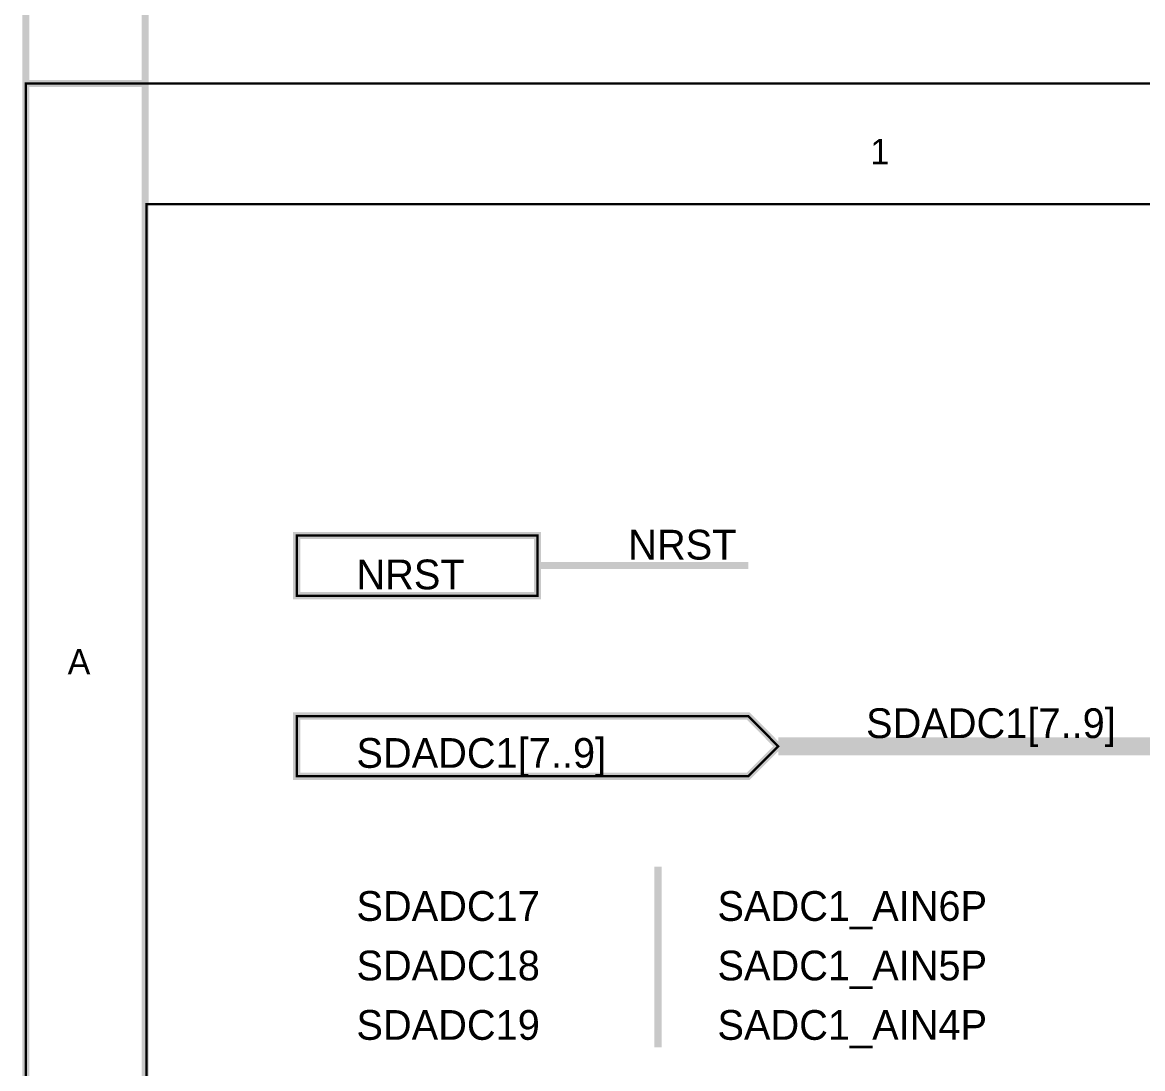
# Model space of a CAD drawing. Header units: inches. Extents: x 0 to 17, y 0 to 11.7.
# Drawn here: x -0.005 to 1.856, y 5.965 to 7.702 of the extents above; entities that cross this region are included whole.
import ezdxf

# ---------------------------------------------------------------- set-up
doc = ezdxf.new("R2010")
doc.units = ezdxf.units.IN
doc.header["$MEASUREMENT"] = 0
doc.layers.add('Sheet', color=255, linetype='Continuous')

msp = doc.modelspace()

# ---------------------------------------------------------------- linework, layer by layer
at = {"layer": 'Sheet'}
for points in [[(0.0013, 0.0013, 0.0118, 0.0118, 0), (0.0013, 11.6929, 0.0118, 0.0118, 0)], [(0.1993, 0.1976, 0.0118, 0.0118, 0), (0.1993, 11.4948, 0.0118, 0.0118, 0)], [(0.0013, 7.6, 0.0118, 0.0118, 0), (0.2015, 7.6, 0.0118, 0.0118, 0)], [(0.851, 6.8, 0.0118, 0.0118, 0), (1.2012, 6.8, 0.0118, 0.0118, 0)], [(2.151, 6.0996, 0.0295, 0.0295, 0), (2.151, 6.2998, 0.0295, 0.0295, 0), (1.9508, 6.4996, 0.0295, 0.0295, 0), (1.251, 6.4996, 0.0295, 0.0295, 0)], [(1.0512, 6.2998, 0.0118, 0.0118, 0), (1.0512, 5.9999, 0.0118, 0.0118, 0)]]:
    msp.add_lwpolyline(points, format="xyseb", dxfattribs=at)
for points in [[(0.0013, 7.6, 0.0039, 0.0039, 0), (0.0013, 0, 0.0039, 0.0039, 0), (11.4991, 0, 0.0039, 0.0039, 0), (11.4991, 7.6, 0.0039, 0.0039, 0), (0.0013, 7.6, 0.0039, 0.0039, 0), (0.0013, 7.6, 0.0039, 0.0039, 0)], [(0.2015, 7.3998, 0.0039, 0.0039, 0), (0.2015, 0.1998, 0.0039, 0.0039, 0), (11.2989, 0.1998, 0.0039, 0.0039, 0), (11.2989, 7.3998, 0.0039, 0.0039, 0), (0.2015, 7.3998, 0.0039, 0.0039, 0), (0.2015, 7.3998, 0.0039, 0.0039, 0)], [(0.4511, 6.7497, 0.0118, 0.0118, 0), (0.4511, 6.8498, 0.0118, 0.0118, 0), (0.851, 6.8498, 0.0118, 0.0118, 0), (0.851, 6.7497, 0.0118, 0.0118, 0), (0.4511, 6.7497, 0.0118, 0.0118, 0)], [(0.4511, 6.8498, 0.0039, 0.0039, 0), (0.4511, 6.7497, 0.0039, 0.0039, 0), (0.851, 6.7497, 0.0039, 0.0039, 0), (0.851, 6.8498, 0.0039, 0.0039, 0), (0.4511, 6.8498, 0.0039, 0.0039, 0), (0.4511, 6.8498, 0.0039, 0.0039, 0)], [(0.4511, 6.4498, 0.0118, 0.0118, 0), (0.4511, 6.5499, 0.0118, 0.0118, 0), (1.2012, 6.5499, 0.0118, 0.0118, 0), (1.251, 6.4996, 0.0118, 0.0118, 0), (1.2012, 6.4498, 0.0118, 0.0118, 0), (0.4511, 6.4498, 0.0118, 0.0118, 0)], [(0.4511, 6.4498, 0.0039, 0.0039, 0), (0.4511, 6.5499, 0.0039, 0.0039, 0), (1.2012, 6.5499, 0.0039, 0.0039, 0), (1.251, 6.4996, 0.0039, 0.0039, 0), (1.2012, 6.4498, 0.0039, 0.0039, 0), (0.4511, 6.4498, 0.0039, 0.0039, 0)]]:
    msp.add_lwpolyline(points, format="xyseb", close=True, dxfattribs=at)

# ---------------------------------------------------------------- texts
for s, height, p in [('1', 0.0423, (1.404, 7.4659)), ('NRST', 0.0494, (1.0018, 6.8097)), ('NRST', 0.0494, (0.5503, 6.7603)), ('A', 0.0423, (0.0706, 6.6191)), ('SDADC1[7..9]', 0.049396, (1.3969, 6.5133)), ('SDADC1[7..9]', 0.049396, (0.5503, 6.4639)), ('SDADC17', 0.0494, (0.5503, 6.2098)), ('SADC1_AIN6P', 0.049396, (1.15, 6.2098)), ('SDADC18', 0.0494, (0.5503, 6.111)), ('SADC1_AIN5P', 0.049396, (1.15, 6.111)), ('SDADC19', 0.0494, (0.5503, 6.0123)), ('SADC1_AIN4P', 0.049396, (1.15, 6.0123))]:
    msp.add_text(s, height=height, dxfattribs=at).set_placement(p)

doc.saveas('drawing.dxf')
